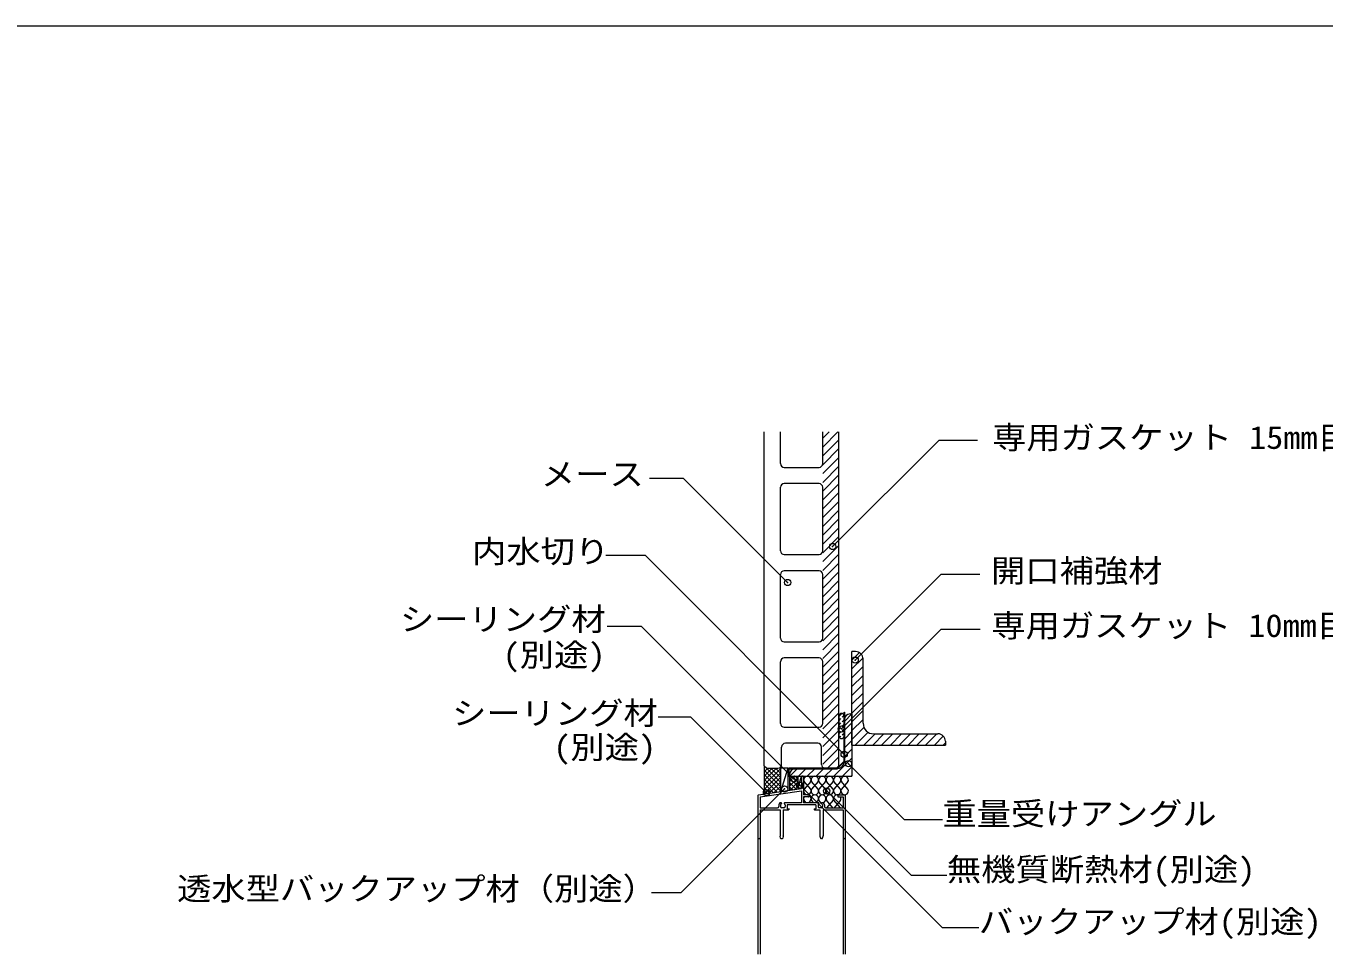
# Model space of a CAD drawing. Units: millimetres, scale not verified. Extents: x -1962 to 1999, y -1405 to 1403.
# Drawn here: x 82 to 1124, y 657 to 1403 of the extents above; entities that cross this region are included whole.
import ezdxf
from ezdxf.enums import TextEntityAlignment as Align

# ---------------------------------------------------------------- set-up
doc = ezdxf.new("R2010")
doc.units = ezdxf.units.MM
doc.header["$LTSCALE"] = 10
doc.header["$PDMODE"] = 32
doc.header["$PDSIZE"] = 5
doc.linetypes.add('CHAIN1', pattern=[8, 5, -1, 1, -1])
for name, color, linetype, lineweight in [('0-0_メ__ス', 2, 'Continuous', 18), ('0-3_鋼材', 7, 'Continuous', 9), ('0-4_その他部材', 7, 'Continuous', 9), ('0-5', 7, 'Continuous', 9), ('0-9_部材名__寸法', 7, 'Continuous', 9), ('A-0', 6, 'Continuous', 18)]:
    doc.layers.add(name, color=color, linetype=linetype, lineweight=lineweight)
doc.styles.add('ＭＳ ゴシック', font='')
doc.styles.get('ＭＳ ゴシック').set_extended_font_data('MS Gothic')

msp = doc.modelspace()

# ---------------------------------------------------------------- linework, layer by layer
at = {"layer": '0-0_メ__ス'}
for p, q in [((674.63, 808.65), (674.63, 1076.65)), ((687.63, 1051.15), (687.63, 1076.65)), ((721.63, 1051.15), (721.63, 1076.65)), ((734.63, 808.65), (734.63, 1076.65)), ((690.63, 1048.16), (718.63, 1048.16)), ((687.63, 981.15), (687.63, 1032.16)), ((718.63, 1035.15), (690.63, 1035.15)), ((721.63, 981.15), (721.63, 1032.16)), ((690.63, 978.16), (718.63, 978.16)), ((687.63, 911.15), (687.63, 962.16)), ((718.63, 965.15), (690.63, 965.15)), ((721.63, 911.15), (721.63, 962.16)), ((690.63, 908.16), (718.63, 908.16)), ((687.63, 842.65), (687.63, 892.16)), ((718.63, 895.15), (690.63, 895.15)), ((721.63, 842.65), (721.63, 892.16)), ((690.63, 839.66), (718.63, 839.66)), ((688.63, 809.65), (688.63, 823.65)), ((717.63, 826.66), (691.63, 826.66)), ((720.63, 809.65), (720.63, 823.65)), ((732.63, 806.66), (723.63, 806.66)), ((732.63, 806.66), (734.63, 808.65))]:
    msp.add_line(p, q, dxfattribs=at)
msp.add_lwpolyline([(674.63, 808.65), (676.63, 806.66), (685.63, 806.66)], dxfattribs=at)
for centre, start, end in [((690.63, 1051.15), 180, 270), ((718.63, 1051.15), 270, 0), ((690.63, 1032.16), 90, 180), ((718.63, 1032.16), 0, 90), ((690.63, 981.15), 180, 270), ((718.63, 981.15), 270, 0), ((690.63, 962.16), 90, 180), ((718.63, 962.16), 0, 90), ((690.63, 911.15), 180, 270), ((718.63, 911.15), 270, 0), ((690.63, 892.16), 90, 180), ((718.63, 892.16), 0, 90), ((690.63, 842.65), 180, 270), ((718.63, 842.65), 270, 0), ((691.63, 823.65), 90, 180), ((717.63, 823.65), 0, 90), ((685.63, 809.65), 270, 0), ((723.63, 809.65), 180, 270)]:
    msp.add_arc(centre, 3, start, end, dxfattribs=at)
at = {"layer": '0-3_鋼材', "color": 3, "lineweight": 18}
for p, q in [((748.03, 900.25), (745.03, 900.25)), ((745.03, 825.26), (745.03, 900.25)), ((754.03, 842.76), (754.03, 894.26)), ((739.03, 845.76), (739.03, 812.75)), ((743.53, 850.26), (745.03, 850.26)), ((745.03, 850.26), (745.03, 800.26)), ((762.53, 834.26), (814.03, 834.26)), ((745.03, 825.26), (820.03, 825.26)), ((820.03, 828.26), (820.03, 825.26)), ((732.53, 806.26), (699.53, 806.26)), ((695.03, 801.76), (695.03, 800.26)), ((695.03, 800.26), (745.03, 800.26))]:
    msp.add_line(p, q, dxfattribs=at)
at = {"layer": '0-3_鋼材'}
for p, q in [((745.03, 893.39), (751.07, 899.43)), ((745.03, 886.32), (753.95, 895.24)), ((745.03, 879.25), (754.03, 888.25)), ((745.03, 872.18), (754.03, 881.18)), ((745.03, 865.11), (754.03, 874.11)), ((745.03, 858.04), (754.03, 867.04)), ((745.03, 850.97), (754.03, 859.97)), ((739.03, 844.19), (745.03, 850.19)), ((745.03, 843.9), (754.03, 852.9)), ((745.03, 836.82), (754.03, 845.82)), ((739.03, 837.12), (745.03, 843.12)), ((739.03, 830.05), (745.03, 836.05)), ((745.03, 829.75), (754.71, 839.43)), ((747.6, 825.26), (757.95, 835.6)), ((754.67, 825.26), (763.67, 834.26)), ((761.75, 825.26), (770.75, 834.26)), ((768.82, 825.26), (777.82, 834.26)), ((775.89, 825.26), (784.89, 834.26)), ((782.96, 825.26), (791.96, 834.26)), ((790.03, 825.26), (799.03, 834.26)), ((797.1, 825.26), (806.1, 834.26)), ((804.17, 825.26), (813.17, 834.26)), ((739.03, 822.97), (745.03, 828.97)), ((811.24, 825.26), (818.38, 832.39)), ((818.31, 825.26), (820.03, 826.97)), ((730.45, 800.26), (745.03, 814.83)), ((739.03, 815.9), (745.03, 821.9)), ((695.1, 800.26), (701.1, 806.26)), ((702.17, 800.26), (708.17, 806.26)), ((709.24, 800.26), (715.24, 806.26)), ((716.31, 800.26), (722.31, 806.26)), ((723.38, 800.26), (729.38, 806.26)), ((737.52, 800.26), (745.03, 807.76)), ((744.6, 800.26), (745.03, 800.69))]:
    msp.add_line(p, q, dxfattribs=at)
at = {"layer": '0-3_鋼材', "color": 3, "lineweight": 18}
for centre, radius, start, end in [((748.03, 894.26), 6, 0, 90), ((743.53, 845.76), 4.5, 90, 180), ((762.53, 842.76), 8.5, 180, 270), ((814.03, 828.26), 6, 0, 90), ((732.53, 812.75), 6.5, 270, 0), ((699.53, 801.76), 4.5, 90, 180)]:
    msp.add_arc(centre, radius, start, end, dxfattribs=at)
at = {"layer": '0-4_その他部材'}
for p, q in [((721.63, 1064.44), (733.85, 1076.65)), ((721.63, 1071.51), (726.78, 1076.65)), ((721.63, 1057.36), (734.63, 1070.36)), ((721.63, 1050.29), (734.63, 1063.29)), ((721.63, 1043.22), (734.63, 1056.22)), ((721.63, 1036.15), (734.63, 1049.15)), ((721.63, 1029.08), (734.63, 1042.08)), ((721.63, 1022.01), (734.63, 1035.01)), ((721.63, 1014.94), (734.63, 1027.94)), ((721.63, 1007.87), (734.63, 1020.87)), ((721.63, 1000.8), (734.63, 1013.8)), ((721.63, 993.73), (734.63, 1006.73)), ((721.63, 986.65), (734.63, 999.65)), ((721.63, 979.58), (734.63, 992.58)), ((721.63, 972.51), (734.63, 985.51)), ((721.63, 965.44), (734.63, 978.44)), ((721.63, 958.37), (734.63, 971.37)), ((721.63, 951.3), (734.63, 964.3)), ((721.63, 944.23), (734.63, 957.23)), ((721.63, 937.16), (734.63, 950.16)), ((721.63, 930.09), (734.63, 943.09)), ((721.63, 923.01), (734.63, 936.01)), ((721.63, 915.94), (734.63, 928.94)), ((721.63, 908.87), (734.63, 921.87)), ((721.63, 901.8), (734.63, 914.8)), ((721.63, 894.73), (734.63, 907.73)), ((721.63, 887.66), (734.63, 900.66)), ((721.63, 880.59), (734.63, 893.59)), ((721.63, 873.52), (734.63, 886.52)), ((721.63, 866.45), (734.63, 879.45)), ((721.63, 859.37), (734.63, 872.37)), ((721.63, 852.3), (734.63, 865.3)), ((721.63, 845.23), (734.63, 858.23)), ((721.63, 838.16), (734.63, 851.16)), ((721.63, 831.09), (734.63, 844.09)), ((738.7, 851.65), (739.1, 851.65)), ((738.7, 812.25), (738.7, 851.65)), ((739.1, 851.65), (739.1, 812.09)), ((721.63, 824.02), (734.63, 837.02)), ((721.63, 816.95), (734.63, 829.95)), ((721.63, 809.88), (734.63, 822.88)), ((725.48, 806.66), (734.63, 815.81)), ((687.63, 807.42), (687.63, 787.83)), ((693.63, 806.66), (687.63, 806.66)), ((693.63, 806.66), (687.63, 787.83)), ((693.63, 806.66), (693.63, 788.68)), ((733.1, 806.66), (694.1, 806.66)), ((694.5, 806.26), (694.5, 800.26)), ((694.5, 806.26), (733.27, 806.26)), ((738.7, 812.25), (733.1, 806.66)), ((739.1, 812.09), (733.27, 806.26)), ((701.63, 789.83), (704.63, 800.26)), ((701.63, 800.26), (701.63, 789.83))]:
    msp.add_line(p, q, dxfattribs=at)
at = {"layer": '0-4_その他部材', "color": 4, "linetype": 'CHAIN1'}
for p, q in [((734.7, 848.54), (736.81, 850.65)), ((734.7, 845.01), (736.2, 846.51)), ((737.2, 847.51), (738.67, 848.98)), ((737.2, 843.97), (738.7, 845.47)), ((734.7, 841.47), (736.2, 842.97)), ((734.7, 837.94), (736.2, 839.44)), ((734.7, 834.4), (736.2, 835.9)), ((737.2, 840.44), (738.7, 841.94)), ((737.2, 836.9), (738.7, 838.4)), ((737.2, 833.36), (738.7, 834.86)), ((735.1, 831.26), (736.2, 832.36))]:
    msp.add_line(p, q, dxfattribs=at)
at = {"layer": '0-4_その他部材', "color": 4}
for p, q in [((734.7, 832.49), (734.7, 848.65)), ((734.7, 832.49), (734.7, 848.65)), ((738.7, 848.65), (738.7, 832.49)), ((674.63, 808.65), (674.63, 785.97)), ((674.63, 808.57), (687.63, 795.57)), ((674.63, 796.72), (684.56, 806.66)), ((674.63, 800.26), (681.03, 806.66)), ((674.63, 803.79), (677.49, 806.66)), ((674.63, 793.19), (687.63, 806.19)), ((674.63, 805.03), (687.63, 792.03)), ((674.63, 789.65), (687.63, 802.65)), ((680.08, 806.66), (687.63, 799.1)), ((683.61, 806.66), (687.63, 802.64)), ((684.62, 806.66), (684.63, 806.65)), ((686.88, 806.93), (687.63, 806.17)), ((674.63, 801.49), (687.63, 788.49)), ((674.63, 786.12), (687.63, 799.12)), ((674.63, 797.96), (685.12, 787.47)), ((674.63, 794.42), (682.03, 787.03)), ((678.58, 786.53), (687.63, 795.58)), ((682.71, 787.12), (687.63, 792.04)), ((695.03, 800.26), (701.63, 800.26)), ((695.03, 800.26), (695.03, 788.88)), ((695.03, 795.91), (699.38, 800.26)), ((695.03, 799.44), (695.84, 800.26)), ((695.03, 792.37), (701.63, 798.97)), ((695.03, 798.77), (701.63, 792.17)), ((695.03, 795.24), (700.59, 789.68)), ((695.03, 791.7), (697.5, 789.24)), ((695.08, 788.89), (701.63, 795.44)), ((697.08, 800.26), (701.63, 795.71)), ((699.21, 789.48), (701.63, 791.9)), ((700.62, 800.26), (701.63, 799.24)), ((674.63, 790.89), (678.93, 786.58)), ((674.63, 787.35), (675.84, 786.14)), ((686.83, 787.71), (687.63, 788.51)), ((701.63, 789.83), (695.03, 788.88))]:
    msp.add_line(p, q, dxfattribs=at)
at = {"layer": '0-4_その他部材', "lineweight": 18}
for p, q in [((711.93, 789.78), (706.61, 795.89)), ((711.93, 795.89), (706.61, 789.78)), ((717.92, 789.78), (712.6, 795.89)), ((717.92, 795.89), (712.6, 789.78)), ((723.91, 789.78), (718.59, 795.89)), ((723.91, 795.89), (718.59, 789.78)), ((729.89, 789.78), (724.57, 795.89)), ((729.89, 795.89), (724.57, 789.78)), ((735.88, 789.78), (730.56, 795.89)), ((735.88, 795.89), (730.56, 789.78)), ((741.87, 789.78), (736.55, 795.89)), ((741.87, 795.89), (736.55, 789.78)), ((708.38, 778.86), (706.61, 780.89)), ((711.93, 780.89), (710.16, 778.86)), ((714.37, 778.86), (712.6, 780.89)), ((717.92, 780.89), (716.15, 778.86)), ((720.73, 778.43), (718.59, 780.89)), ((723.91, 780.89), (722.15, 778.87)), ((729.78, 774.91), (724.57, 780.89)), ((729.89, 780.89), (724.69, 774.91)), ((735.77, 774.91), (730.56, 780.89)), ((735.88, 780.89), (730.67, 774.91))]:
    msp.add_line(p, q, dxfattribs=at)
at = {"layer": '0-4_その他部材'}
msp.add_lwpolyline([(694.1, 806.66), (694.1, 800.26), (694.5, 800.26)], dxfattribs=at)
at = {"layer": '0-4_その他部材', "color": 4}
for centre, start, end in [((736.7, 848.65), 0, 180), ((736.7, 832.49), 180, 0)]:
    msp.add_arc(centre, 2, start, end, dxfattribs=at)
at = {"layer": '0-4_その他部材', "lineweight": 18}
for centre, start, end in [((709.27, 797.26), 332.74654, 207.25346), ((715.26, 797.26), 332.74654, 207.25346), ((721.25, 797.26), 332.74654, 207.25346), ((727.23, 797.26), 332.74654, 207.25346), ((733.22, 797.26), 332.74654, 207.25346), ((739.21, 797.26), 332.74654, 207.25346), ((709.27, 788.4), 152.74654, 27.25346), ((709.27, 782.26), 153.33502, 207.25346), ((709.27, 782.26), 332.74654, 90), ((715.26, 788.4), 152.74654, 27.25346), ((715.26, 782.26), 332.74654, 207.25346), ((721.25, 788.4), 152.74654, 27.25346), ((721.25, 782.26), 332.74654, 207.25346), ((727.23, 788.4), 152.74654, 27.25346), ((727.23, 782.26), 332.74654, 207.25346), ((733.22, 788.4), 152.74654, 27.25346), ((733.22, 782.26), 77.42003, 207.25346), ((733.22, 782.26), 332.74654, 26.66498), ((739.21, 788.4), 152.74654, 27.25346)]:
    msp.add_arc(centre, 2.99, start, end, dxfattribs=at)
at = {"layer": '0-5', "lineweight": 18}
for p, q in [((704.63, 799.76), (704.63, 790.26)), ((705.78, 800.26), (705.13, 800.26)), ((705.78, 800.26), (739.63, 800.26)), ((706.28, 799.76), (706.28, 785.26)), ((669.63, 784.82), (669.63, 750.76)), ((670.06, 785.32), (704.63, 790.26)), ((671.28, 783.82), (704.63, 788.59)), ((671.28, 783.82), (671.28, 774.91)), ((704.63, 788.59), (704.63, 778.86)), ((710.13, 785.26), (706.28, 785.26)), ((710.13, 783.61), (706.28, 783.61)), ((706.28, 783.61), (706.28, 778.86)), ((710.63, 784.76), (710.63, 784.11)), ((733.63, 784.76), (733.63, 784.11)), ((734.13, 785.26), (739.13, 785.26)), ((734.13, 783.61), (737.98, 783.61)), ((737.98, 783.61), (737.98, 774.91)), ((739.63, 784.76), (739.63, 750.76)), ((671.28, 774.91), (685.33, 774.91)), ((671.28, 773.26), (671.28, 750.76)), ((671.28, 773.26), (687.38, 773.26)), ((686.33, 777.29), (686.33, 775.91)), ((688.23, 778.86), (687.09, 778.86)), ((687.38, 773.26), (687.38, 752.32)), ((687.83, 777.2), (687.83, 775.96)), ((688.53, 778.56), (688.53, 778.29)), ((690.43, 774.96), (688.83, 774.96)), ((689.88, 773.26), (694.13, 773.26)), ((689.88, 773.26), (689.88, 752.32)), ((690.73, 778.56), (690.73, 778.29)), ((704.63, 778.86), (691.03, 778.86)), ((691.43, 777.2), (691.43, 775.96)), ((716.13, 777.21), (693.13, 777.21)), ((693.13, 777.21), (693.13, 774.06)), ((693.13, 774.06), (694.63, 774.06)), ((694.63, 774.06), (694.63, 773.76)), ((718.23, 778.86), (706.28, 778.86)), ((714.63, 774.06), (714.63, 773.76)), ((714.63, 774.06), (716.13, 774.06)), ((715.13, 773.26), (719.38, 773.26)), ((716.13, 777.21), (716.13, 774.06)), ((717.83, 777.2), (717.83, 775.96)), ((718.53, 778.56), (718.53, 778.29)), ((720.43, 774.96), (718.83, 774.96)), ((719.38, 773.26), (719.38, 752.32)), ((720.73, 778.56), (720.73, 778.29)), ((722.17, 778.86), (721.03, 778.86)), ((721.43, 777.2), (721.43, 775.96)), ((721.88, 773.26), (721.88, 752.32)), ((721.88, 773.26), (737.98, 773.26)), ((722.93, 777.29), (722.93, 775.91)), ((737.98, 773.26), (737.98, 750.76)), ((669.63, 750.76), (669.63, 657.48)), ((670.13, 750.26), (670.78, 750.26)), ((671.28, 750.76), (671.28, 657.48)), ((687.79, 750.63), (687.4, 752.2)), ((688.27, 750.26), (688.99, 750.26)), ((689.87, 752.2), (689.47, 750.63)), ((719.4, 752.2), (719.79, 750.63)), ((720.99, 750.26), (720.27, 750.26)), ((721.47, 750.63), (721.87, 752.2)), ((737.98, 750.76), (737.98, 657.48)), ((738.48, 750.26), (739.13, 750.26)), ((739.63, 750.76), (739.63, 657.48))]:
    msp.add_line(p, q, dxfattribs=at)
msp.add_lwpolyline([(723.93, 774.91), (724.36, 774.91), (737.98, 774.91)], dxfattribs=at)
for centre, radius, start, end in [((705.13, 799.76), 0.5, 89.99998, 180.00002), ((705.78, 799.76), 0.5, 0, 89.99998), ((670.13, 784.82), 0.5, 98.1301, 180), ((710.13, 784.76), 0.5, 0, 89.99998), ((710.13, 784.11), 0.5, 270.00002, 0), ((734.13, 784.76), 0.5, 89.99998, 180.00002), ((734.13, 784.11), 0.5, 180.00002, 270), ((739.13, 784.76), 0.5, 0, 89.99998), ((685.33, 775.91), 1, 270, 0), ((688.33, 777.29), 2, 128.29348, 180), ((688.83, 777.2), 1, 114.62432, 180), ((688.83, 775.96), 1, 180, 270), ((688.23, 778.56), 0.3, 0, 90), ((688.33, 778.29), 0.2, 294.62432, 0), ((690.43, 775.96), 1, 270, 0), ((691.03, 778.56), 0.3, 90, 180), ((690.93, 778.29), 0.2, 180, 245.37568), ((690.43, 777.2), 1, 0, 65.37568), ((694.13, 773.76), 0.5, 270.00002, 0), ((715.13, 773.76), 0.5, 180.00002, 270), ((718.83, 777.2), 1, 114.62432, 180), ((718.83, 775.96), 1, 180, 270), ((718.23, 778.56), 0.3, 0, 90), ((718.33, 778.29), 0.2, 294.62432, 0), ((720.43, 775.96), 1, 270, 0), ((721.03, 778.56), 0.3, 90, 180), ((720.93, 778.29), 0.2, 180, 245.37568), ((720.43, 777.2), 1, 0, 65.37568), ((720.93, 777.29), 2, 0, 51.70652), ((723.93, 775.91), 1, 180, 270), ((670.13, 750.76), 0.5, 180.00002, 270), ((670.78, 750.76), 0.5, 270.00002, 0), ((687.88, 752.32), 0.5, 180, 194.03624), ((688.27, 750.76), 0.5, 194.03624, 270), ((688.99, 750.76), 0.5, 270, 345.96376), ((689.38, 752.32), 0.5, 345.96376, 0), ((719.88, 752.32), 0.5, 180, 194.03624), ((720.27, 750.76), 0.5, 194.03624, 270), ((720.99, 750.76), 0.5, 270, 345.96376), ((721.38, 752.32), 0.5, 345.96376, 0), ((738.48, 750.76), 0.5, 180.00002, 270), ((739.13, 750.76), 0.5, 270.00002, 0)]:
    msp.add_arc(centre, radius, start, end, dxfattribs=at)
at = {"layer": '0-9_部材名__寸法', "lineweight": 18}
for p, q in [((582.72, 1039.52), (609.7, 1039.52)), ((693.46, 955.76), (609.7, 1039.52)), ((547.51, 977.56), (579.03, 977.56)), ((738.79, 817.79), (579.03, 977.56)), ((548.62, 920.66), (575.88, 920.66)), ((698.57, 797.97), (575.88, 920.66)), ((736.61, 838.19), (816.75, 918.33)), ((816.75, 918.33), (847.84, 918.33)), ((589.5, 848), (615.47, 848)), ((676.48, 787), (615.47, 848)), ((691.01, 790), (607.97, 706.96)), ((724.83, 788.44), (792.51, 720.75)), ((792.51, 720.75), (821.27, 720.75)), ((584.23, 706.96), (607.97, 706.96))]:
    msp.add_line(p, q, dxfattribs=at)
for points in [[(729.53, 984.63), (814.96, 1070.06), (845.67, 1070.06)], [(747.64, 893.43), (816.52, 962.31), (847.61, 962.31)], [(742.3, 810.24), (787.07, 765.47), (817.64, 765.47)], [(703.19, 793.05), (817.34, 678.9), (846.87, 678.9)]]:
    msp.add_lwpolyline(points, dxfattribs=at)
at = {"layer": '0-9_部材名__寸法'}
for p in [(729.53, 984.63), (693.46, 955.76), (747.64, 893.43), (736.61, 838.19), (738.79, 817.79), (742.3, 810.24), (691.01, 790), (698.57, 797.97), (703.19, 793.05), (676.48, 787), (724.83, 788.44)]:
    msp.add_point(p, dxfattribs=at)
at = {"layer": 'A-0'}
msp.add_line((-1961.93, 1402.52), (1998.71, 1402.52), dxfattribs=at)

# ---------------------------------------------------------------- texts
at = {"layer": '0-9_部材名__寸法', "style": 'ＭＳ ゴシック', "width": 1.1}
for s, p in [('専用ガスケット 15mm目地用', (857.51, 1057.52)), ('メース', (495.46, 1028.07)), ('内水切り', (440.25, 966.11)), ('開口補強材', (856.68, 950.5)), ('シーリング材', (382.4, 911.61)), ('専用ガスケット 10mm目地用', (856.91, 906.52)), ('(別途)', (464.8, 882.96)), ('シーリング材', (424.22, 836.19)), ('(別途)', (505.44, 808.85)), ('重量受けアングル', (817.64, 755.47)), ('無機質断熱材(別途)', (821.27, 710.75)), ('透水型バックアップ材（別途）', (203.5, 695.3)), ('バックアップ材(別途)', (846.87, 668.9))]:
    msp.add_text(s, height=18.33, dxfattribs=at).set_placement(p, align=Align.BOTTOM_LEFT)

doc.saveas('drawing.dxf')
